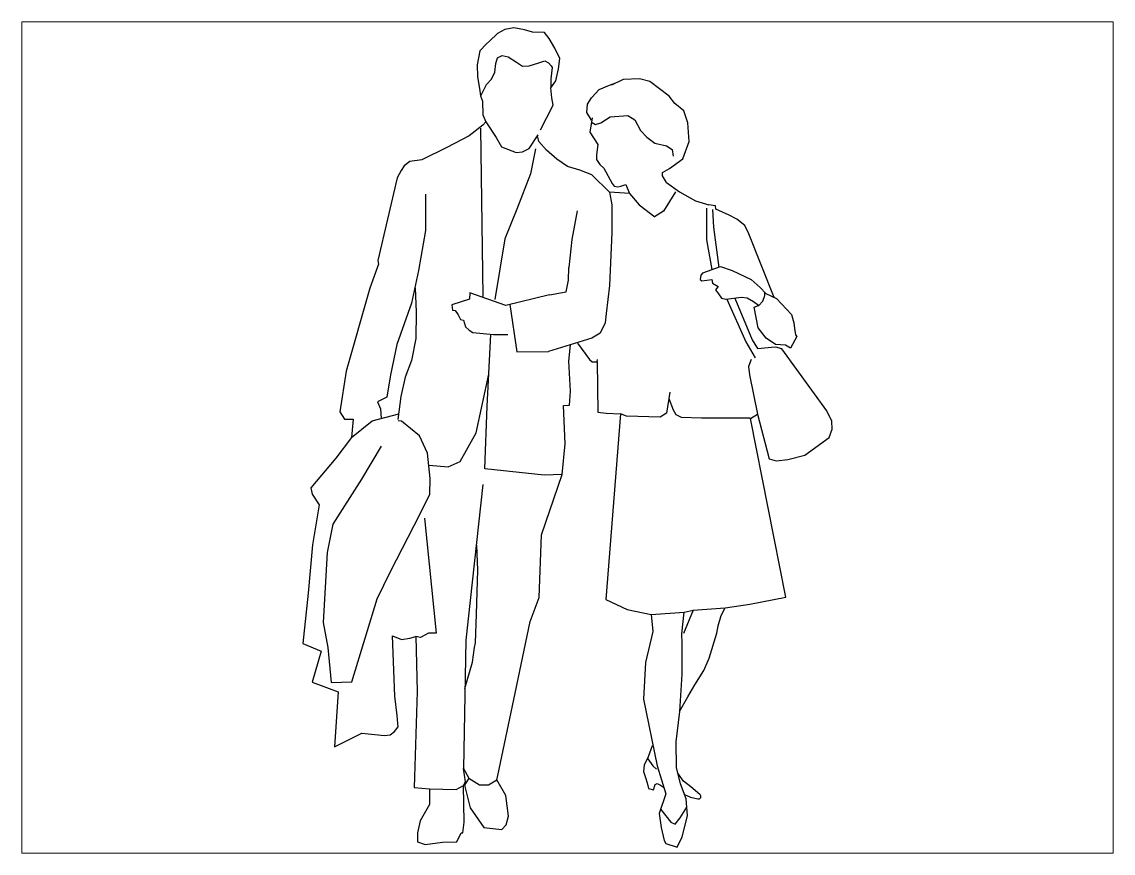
# Paper-space layout 'Layout1' of a CAD drawing. Header units: millimetres. Extents: x 1.05 to 9.45, y 0.8 to 7.2.
# The model-space entities are those that its viewports show. They can reach past a viewport. Long polylines and large blocks are cut down to what shows.
import ezdxf

# ---------------------------------------------------------------- set-up
doc = ezdxf.new("R2010")
doc.units = ezdxf.units.MM
doc.header["$MEASUREMENT"] = 0

# ---------------------------------------------------------------- blocks, each defined once
blk = doc.blocks.new('SYMBOL_Human_11_2D')
at = {"color": 0, "linetype": 'ByBlock'}
for p, q in [((-146.6, 1801.7), (-162.7, 1793)), ((-126.6, 1805.2), (-146.6, 1801.7)), ((-103.6, 1800.8), (-126.6, 1805.2)), ((-85.7, 1795.7), (-103.6, 1800.8)), ((-180.5, 1776.1), (-186.6, 1770.2)), ((-162.7, 1793), (-180.5, 1776.1)), ((-59.3, 1794.9), (-85.7, 1795.7)), ((-49.2, 1782), (-59.3, 1794.9)), ((-36.6, 1760.7), (-49.2, 1782)), ((-201.8, 1754.4), (-207.4, 1723.8)), ((-186.6, 1770.2), (-201.8, 1754.4)), ((-26.2, 1737.9), (-36.6, 1760.7)), ((-168.2, 1708.1), (-166, 1726.7)), ((-166, 1726.7), (-162.5, 1739.3)), ((-162.5, 1739.3), (-152.7, 1744.2)), ((-152.7, 1744.2), (-139.3, 1741.9)), ((-139.3, 1741.9), (-121.2, 1730.2)), ((-121.2, 1730.2), (-107.6, 1721.3)), ((-93.2, 1721.8), (-72.2, 1728.1)), ((-72.2, 1728.1), (-59.1, 1732.5)), ((-59.1, 1732.5), (-51.1, 1728.7)), ((-51.1, 1728.7), (-44.8, 1721.8)), ((-28.6, 1714.9), (-26.2, 1737.9)), ((-207.4, 1723.8), (-206.3, 1697.6)), ((-175.6, 1692.8), (-168.2, 1708.1)), ((-107.6, 1721.3), (-93.2, 1721.8)), ((-42.8, 1718.1), (-45.4, 1693.4)), ((-44.8, 1721.8), (-42.8, 1718.1)), ((-34.4, 1689.1), (-28.6, 1714.9)), ((-206.3, 1697.6), (-202.2, 1671.8)), ((-198.8, 1657.3), (-186.9, 1681)), ((-186.9, 1681), (-175.6, 1692.8)), ((-45.4, 1693.4), (-45.9, 1673.6)), ((-45.9, 1673.6), (-34.4, 1689.1)), ((60.1, 1669.9), (83.1, 1679.2)), ((83.1, 1679.2), (96.7, 1684.7)), ((113.2, 1691.7), (87.8, 1679.7)), ((148.8, 1693.2), (113.2, 1691.7)), ((171.6, 1687.1), (148.8, 1693.2)), ((213.9, 1654.9), (171.6, 1687.1)), ((-202.2, 1671.8), (-200.1, 1656)), ((-200.1, 1656), (-195.7, 1644.2)), ((-43.7, 1651.5), (-45.9, 1673.6)), ((43.9, 1651.7), (60.1, 1669.9)), ((226.7, 1638.9), (213.9, 1654.9)), ((-195.7, 1644.2), (-195.2, 1614.5)), ((-68.1, 1581.1), (-40.3, 1635.7)), ((-40.3, 1635.7), (-43.7, 1651.5)), ((33.6, 1619.6), (34.8, 1637.8)), ((34.8, 1637.8), (43.9, 1651.7)), ((246.2, 1623.1), (226.7, 1638.9)), ((-195.2, 1614.5), (-188.5, 1598.8)), ((43.7, 1602.4), (33.6, 1619.6)), ((45, 1607.8), (40.1, 1576.3)), ((63.9, 1596.4), (84.5, 1609.8)), ((123.4, 1613), (138.5, 1602.9)), ((255.2, 1597), (246.2, 1623.1)), ((-195, 1591.3), (-225.1, 1568.4)), ((-200, 1585), (-195.2, 1215.3)), ((-188.5, 1598.8), (-195, 1591.3)), ((-188.5, 1598.8), (-165.5, 1564.2)), ((43.4, 1598.1), (52.1, 1593)), ((52.1, 1593), (63.9, 1596.4)), ((138.5, 1602.9), (151.2, 1580)), ((258.1, 1555.9), (255.2, 1597)), ((-225.1, 1568.4), (-273.9, 1542.7)), ((-165.5, 1564.2), (-153.6, 1543.8)), ((-93.5, 1540), (-74.8, 1568)), ((-74.8, 1568), (-73.4, 1570.6)), ((-72.1, 1555.8), (-74.8, 1568)), ((40.1, 1576.3), (57.3, 1549)), ((151.2, 1580), (164.8, 1565.3)), ((164.8, 1565.3), (182.8, 1552.3)), ((-273.9, 1542.7), (-328.6, 1515.7)), ((-153.6, 1543.8), (-121.6, 1531.9)), ((-107.5, 1532.8), (-93.5, 1540)), ((-79.5, 1539.7), (-90.1, 1484.5)), ((-79.5, 1539.7), (-79.5, 1539.7)), ((-55.2, 1536.8), (-72.1, 1555.8)), ((-32.7, 1516.7), (-55.2, 1536.8)), ((57.3, 1549), (54.5, 1526.4)), ((182.8, 1552.3), (208.5, 1546.2)), ((208.5, 1546.2), (221, 1538)), ((221, 1538), (223, 1523.4)), ((244.2, 1517.4), (258.1, 1555.9)), ((-354.8, 1511.7), (-367.3, 1502.4)), ((-328.6, 1515.7), (-354.8, 1511.7)), ((-121.6, 1531.9), (-107.5, 1532.8)), ((-38.5, 1524.1), (-38.5, 1524.1)), ((-9, 1501.1), (-32.7, 1516.7)), ((54.5, 1526.4), (54.9, 1516.1)), ((54.9, 1516.1), (61.7, 1505)), ((214.6, 1496.6), (244.2, 1517.4)), ((-374.4, 1492), (-382.7, 1475.9)), ((-367.3, 1502.4), (-374.4, 1492)), ((18.2, 1492.7), (-9, 1501.1)), ((44.6, 1482.7), (18.2, 1492.7)), ((61.7, 1505), (70.5, 1497.5)), ((70.5, 1497.5), (89.1, 1463.5)), ((199.3, 1487.4), (214.6, 1496.6)), ((199.8, 1480.3), (199.3, 1487.4)), ((-382.7, 1475.9), (-425.6, 1294.2)), ((-90.1, 1484.5), (-119.9, 1407.5)), ((83.5, 1444.8), (44.6, 1482.7)), ((89.1, 1463.5), (93.7, 1458)), ((107.8, 1457.3), (118.7, 1461.2)), ((118.7, 1461.2), (127.2, 1441.8)), ((208.1, 1465.9), (199.8, 1480.3)), ((208.1, 1465.9), (236.8, 1445.1)), ((-320.8, 1440.1), (-320.7, 1360.4)), ((127.2, 1441.8), (83.5, 1444.8)), ((83.5, 1444.8), (87.9, 1416.5)), ((93.7, 1458), (101.4, 1456)), ((101.4, 1456), (107.8, 1457.3)), ((127.2, 1441.8), (148.6, 1416.8)), ((228, 1445.1), (201.6, 1402.7)), ((236.8, 1445.1), (272.1, 1425.7)), ((87.9, 1416.5), (88.2, 1355.7)), ((148.6, 1416.8), (182.6, 1390.6)), ((272.1, 1425.7), (301.5, 1416.6)), ((315.9, 1414.2), (301.5, 1416.6)), ((316.8, 1407.2), (315.9, 1414.2)), ((-119.9, 1407.5), (-146.8, 1341.8)), ((12.1, 1403.7), (0.3, 1340.7)), ((201.6, 1402.7), (182.2, 1390.4)), ((295.7, 1409), (296.1, 1339.6)), ((309.4, 1406.1), (311.2, 1368)), ((345.5, 1394.2), (316.8, 1407.2)), ((362.4, 1385.5), (345.5, 1394.2)), ((311.2, 1368), (323.2, 1279.3)), ((380.2, 1371.4), (362.4, 1385.5)), ((388.9, 1353.1), (380.2, 1371.4)), ((-320.7, 1360.4), (-336.1, 1272.4)), ((-146.8, 1341.8), (-168.6, 1208.7)), ((88.2, 1355.7), (82.9, 1239.5)), ((444.4, 1212.9), (388.9, 1353.1)), ((0.3, 1340.7), (-5.8, 1279.1)), ((296.1, 1339.6), (296.1, 1339.6)), ((296.1, 1339.6), (307.7, 1274.4)), ((-425.6, 1294.2), (-423.5, 1286.6)), ((-423.5, 1286.6), (-442.6, 1233.9)), ((-336.1, 1272.4), (-351.3, 1200.8)), ((288.1, 1267.2), (326.4, 1281.6)), ((326.4, 1281.6), (352.4, 1272.5)), ((352.4, 1272.5), (394.1, 1252.8)), ((283.3, 1262.1), (282, 1253)), ((282, 1253), (285.9, 1249.8)), ((288.1, 1267.2), (283.3, 1262.1)), ((285.9, 1249.8), (307.4, 1252.6)), ((307.4, 1252.6), (309.2, 1245)), ((394.1, 1252.8), (414.1, 1235.3)), ((-442.6, 1233.9), (-495, 1051.8)), ((-343, 1234.2), (-341.2, 1180.9)), ((-223.7, 1223.3), (-224.4, 1209.8)), ((-144.1, 1195.9), (-223.7, 1223.3)), ((82.9, 1239.5), (76, 1177.9)), ((309.2, 1245), (321.7, 1237.7)), ((321.7, 1237.7), (316, 1229.8)), ((316, 1229.8), (322.7, 1221)), ((414.1, 1235.3), (426.6, 1221.7)), ((423.8, 1217.4), (424.2, 1223.7)), ((426.6, 1221.7), (449.4, 1211.4)), ((-351.3, 1200.8), (-383.9, 1109.9)), ((-224.4, 1209.8), (-263, 1197.2)), ((-48.7, 1218.8), (-144.1, 1195.9)), ((-135.3, 1197.9), (-120.3, 1093.8)), ((322.7, 1221), (328.9, 1211.8)), ((328.9, 1211.8), (338.7, 1209.6)), ((338.7, 1209.6), (372.9, 1213.8)), ((340.4, 1209.4), (382.6, 1116)), ((358.2, 1211.6), (395.9, 1120.5)), ((372.9, 1213.8), (385.2, 1212.8)), ((385.2, 1212.8), (399, 1204.7)), ((399, 1204.7), (410, 1196.6)), ((410.3, 1195), (420, 1205.1)), ((420, 1205.1), (423.8, 1217.4)), ((423.8, 1217.4), (423.8, 1217.4)), ((449.4, 1211.4), (482.6, 1176)), ((-341.2, 1180.9), (-341.9, 1123)), ((-263, 1197.2), (-261.2, 1185.2)), ((-261.2, 1185.2), (-255.7, 1184.9)), ((-255.7, 1184.9), (-248.8, 1175.5)), ((-248.8, 1175.5), (-244, 1165.3)), ((76, 1177.9), (73.4, 1157.8)), ((400.4, 1192.4), (410.3, 1195.4)), ((409.5, 1146.6), (400.4, 1192.4)), ((410.3, 1195.4), (410.3, 1195)), ((482.6, 1176), (482.6, 1176.3)), ((482.6, 1176.3), (487.4, 1158)), ((-244, 1165.3), (-237.4, 1163.7)), ((-237.4, 1163.7), (-233.2, 1149.1)), ((73.4, 1157.8), (62.3, 1134.7)), ((487.4, 1158), (489.5, 1145.3)), ((-233.2, 1149.1), (-224.9, 1141.6)), ((-224.9, 1141.6), (-216.5, 1136.6)), ((-216.5, 1136.6), (-171.3, 1132.3)), ((-185.7, 974.4), (-177.1, 1132.1)), ((-171.3, 1132.3), (-140.2, 1132.4)), ((62.3, 1134.7), (44.1, 1124.1)), ((427.3, 1123.8), (409.5, 1146.6)), ((494, 1127.8), (480.1, 1102.2)), ((489.5, 1145.3), (491.4, 1131.5)), ((491.4, 1131.5), (494, 1127.8)), ((-383.9, 1109.9), (-397.6, 1043.2)), ((-341.9, 1123), (-351.4, 1074.7)), ((44.1, 1124.1), (-50.8, 1094.5)), ((-6.4, 1073.3), (-2.2, 1109.6)), ((13, 1113.2), (39.6, 1077.2)), ((382.6, 1116), (402.6, 1080.5)), ((395.9, 1120.5), (407.7, 1101.3)), ((407.7, 1101.3), (447, 1104.9)), ((447.7, 1109.9), (427.3, 1123.8)), ((469.6, 1108.7), (447.7, 1109.9)), ((461.1, 1100.4), (448.1, 1104.2)), ((480.1, 1102.2), (469.6, 1108.7)), ((-120.3, 1093.8), (-50.8, 1094.5)), ((560.4, 964.5), (461.1, 1100.4)), ((-351.4, 1074.7), (-365.6, 1038.3)), ((-2.2, 1007.8), (-6.4, 1073.3)), ((39.6, 1077.2), (45.1, 1072)), ((45.1, 1072), (56.3, 1071.8)), ((56.3, 1071.8), (56.7, 1077.5)), ((56.3, 1071.8), (57.5, 961.5)), ((394.2, 1076.9), (388, 1061.5)), ((388, 1061.5), (390.4, 1043.2)), ((-495, 1051.8), (-508.5, 962.4)), ((-495, 1051.8), (-495, 1051.8)), ((-397.6, 1043.2), (-405.8, 994.5)), ((-365.6, 1038.3), (-374.7, 996.2)), ((-209.3, 916.1), (-181.4, 1044.8)), ((390.4, 1043.2), (408.2, 957.3)), ((-4.6, 977), (-2.2, 1007.8)), ((-405.8, 994.5), (-425.7, 983.9)), ((-425.7, 983.9), (-419.5, 969.1)), ((-374.7, 996.2), (-381.3, 945.7)), ((215.7, 1005.6), (208.6, 959.7)), ((213.6, 991.4), (222.6, 967)), ((-508.5, 962.4), (-498.6, 946.2)), ((-419.5, 969.1), (-418.1, 947.7)), ((-190.4, 837.4), (-185.7, 974.4)), ((-17.8, 976.3), (-4.6, 977)), ((-14.2, 891.9), (-17.8, 976.3)), ((-17.8, 976.3), (-17.8, 976.3)), ((57.5, 961.5), (75.9, 959.1)), ((75.9, 959.1), (107.2, 957.9)), ((208.6, 959.7), (194.5, 950.9)), ((222.6, 967), (229, 956.7)), ((570.8, 941.7), (560.4, 964.5)), ((-498.6, 946.2), (-479.2, 946.4)), ((-479.2, 946.4), (-482.9, 906.1)), ((-482.9, 906.1), (-437.6, 942.7)), ((-437.6, 942.7), (-379.1, 957.6)), ((-373.2, 942), (-380.7, 942.3)), ((-333.5, 909.9), (-373.2, 942)), ((107.2, 957.9), (75.4, 550.2)), ((120.4, 952.6), (107.2, 957.9)), ((194.5, 950.9), (120.4, 952.6)), ((229, 956.7), (240.5, 950.3)), ((240.5, 950.3), (285.4, 949.1)), ((285.4, 949.1), (331.5, 949.1)), ((331.5, 949.1), (391.7, 949.1)), ((392.3, 947.8), (408.2, 957.3)), ((469.8, 555.8), (392.3, 947.8)), ((408.2, 957.3), (433.7, 859.2)), ((571.6, 924.3), (570.8, 941.7)), ((-244.6, 853.3), (-209.3, 916.1)), ((564.9, 906), (571.6, 924.3)), ((-482.9, 906.1), (-517.4, 860.3)), ((-418.1, 886.7), (-461.4, 814.2)), ((-316, 871.4), (-333.5, 909.9)), ((-20.9, 824.5), (-14.2, 891.9)), ((511.8, 867), (564.9, 906)), ((-310.1, 815.7), (-316, 871.4)), ((474.9, 857.6), (511.8, 867)), ((524.3, 876.3), (524.3, 876.3)), ((-517.4, 860.3), (-572.2, 795.7)), ((-312.8, 845.1), (-271.2, 841.9)), ((-271.2, 841.9), (-244.6, 853.3)), ((433.7, 859.2), (448.8, 854.8)), ((448.8, 854.8), (474.9, 857.6)), ((-311, 781.9), (-310.1, 815.7)), ((-60.6, 823.1), (-190.4, 837.4)), ((-66.3, 692.1), (-20.9, 824.5)), ((-20.9, 824.5), (-60.6, 823.1)), ((-572.2, 795.7), (-569.6, 781.9)), ((-461.4, 814.2), (-524.1, 715.7)), ((-194.6, 802.9), (-232.3, 461.1)), ((-569.6, 781.9), (-554.2, 758.5)), ((-332.5, 738.4), (-311, 781.9)), ((-554.2, 758.5), (-568.5, 670.3)), ((-397.6, 611.8), (-332.5, 738.4)), ((-322.7, 729.1), (-297.3, 476.7)), ((-524.1, 715.7), (-536.3, 653.8)), ((-71.5, 554.7), (-66.3, 692.1)), ((-568.5, 670.3), (-578.4, 564.2)), ((-536.3, 653.8), (-545.2, 500.2)), ((-205.6, 614.6), (-207.9, 669.4)), ((-426.5, 551.7), (-397.6, 611.8)), ((-208.8, 517.8), (-205.6, 614.6)), ((-578.4, 564.2), (-589.7, 453.6)), ((-482.7, 369.8), (-426.5, 551.7)), ((-91, 502.3), (-71.5, 554.7)), ((391.4, 539.9), (469.8, 555.8)), ((75.4, 550.2), (121.8, 528.1)), ((121.8, 528.1), (174.6, 517.2)), ((267.1, 526.6), (336.7, 532)), ((328.2, 515.3), (336.7, 532)), ((336.7, 532), (391.4, 539.9)), ((-211.1, 455.4), (-208.8, 517.8)), ((174.6, 517.2), (247.1, 522.7)), ((174.6, 517.2), (178.1, 479.8)), ((241.9, 475), (247.1, 522.7)), ((267.1, 526.6), (245.6, 475.7)), ((247.1, 522.7), (267.1, 526.6)), ((321.3, 492.5), (328.2, 515.3)), ((-545.2, 500.2), (-534.8, 444.7)), ((-123.6, 344.5), (-91, 502.3)), ((178.1, 479.8), (162.3, 412.1)), ((178.1, 479.8), (178.1, 479.8)), ((318.8, 476.1), (321.3, 492.5)), ((-388.1, 338.2), (-393, 470.7)), ((-393, 470.7), (-373.1, 462.7)), ((-373.1, 462.7), (-354.8, 465.5)), ((-354.8, 465.5), (-341.8, 469)), ((-332, 466.9), (-341.8, 469)), ((-341.8, 469), (-339.2, 348.6)), ((-314.2, 476.3), (-332, 466.9)), ((-297.3, 476.7), (-314.2, 476.3)), ((-232.3, 461.1), (-237.2, 179.1)), ((-213.3, 444.8), (-211.1, 455.4)), ((242.9, 454.8), (241.9, 475)), ((302, 421.3), (318.8, 476.1)), ((-589.7, 453.6), (-550, 436.8)), ((-550, 436.8), (-569.1, 368.7)), ((-534.8, 444.7), (-534.8, 444.7)), ((-534.8, 444.7), (-527.4, 367.9)), ((-217.3, 412.8), (-213.3, 444.8)), ((242.8, 386.6), (242.9, 454.8)), ((-234.3, 355), (-217.3, 412.8)), ((162.3, 412.1), (157.9, 331.3)), ((290.3, 394.6), (302, 421.3)), ((237.6, 304.6), (242.8, 386.6)), ((270.2, 362.9), (290.3, 394.6)), ((-569.1, 368.7), (-512.3, 347.7)), ((-527.4, 367.9), (-482.7, 369.8)), ((-527.4, 367.9), (-527.4, 367.9)), ((254.8, 336.4), (270.2, 362.9)), ((-512.3, 347.7), (-520.4, 226.6)), ((-383.1, 295.5), (-388.1, 338.2)), ((-339.2, 348.6), (-345.9, 137.3)), ((-162, 163.7), (-123.6, 344.5)), ((237.1, 304.2), (254.8, 336.4)), ((157.9, 331.3), (187.8, 185.2)), ((-381.1, 278.4), (-383.1, 295.5)), ((229.6, 237.7), (237.6, 304.6)), ((-389, 260.6), (-381, 270.9)), ((-381, 270.9), (-381.1, 278.4)), ((-520.4, 226.6), (-460.2, 257.2)), ((-460.2, 257.2), (-410.9, 251.7)), ((-410.9, 251.7), (-398.4, 253.6)), ((-398.4, 253.6), (-389, 260.6)), ((176.8, 228.8), (167.7, 204.8)), ((176.8, 228.8), (176.8, 228.8)), ((230.2, 181.8), (229.6, 237.7)), ((167.7, 204.8), (159.4, 187)), ((167.1, 200.3), (177.9, 185.3)), ((-232.9, 149.9), (-237.2, 179.1)), ((-237.2, 179.1), (-225.5, 158.3)), ((159.4, 187), (157.8, 173)), ((157.8, 173), (161.4, 162.1)), ((177.9, 185.3), (186.2, 178.2)), ((187.8, 185.2), (207.1, 123.5)), ((238.8, 145.9), (230.2, 181.8)), ((245.2, 151.7), (233.3, 169.3)), ((-237.1, 141.8), (-232.9, 149.9)), ((-225.5, 158.3), (-235.4, 142.6)), ((-225.5, 158.3), (-202.1, 143.3)), ((-182.3, 143.3), (-164.1, 154.7)), ((-164.1, 154.7), (-162, 163.7)), ((-144.4, 119.9), (-164.1, 154.7)), ((161.4, 162.1), (165.7, 147.9)), ((165.7, 147.9), (168.4, 135.3)), ((179.8, 132.3), (183.7, 144.5)), ((183.7, 144.5), (187.9, 146.3)), ((187.9, 146.3), (195.2, 142.6)), ((251.2, 113), (238.8, 145.9)), ((261.6, 139.3), (245.2, 151.7)), ((245.2, 151.7), (245.2, 151.7)), ((-345.9, 137.3), (-312.1, 134.8)), ((-312.1, 134.8), (-311.8, 100.6)), ((-312.1, 134.8), (-253.7, 133)), ((-253.7, 133), (-237.1, 141.8)), ((-236.1, 61.3), (-237.1, 141.8)), ((-235.4, 142.6), (-222.5, 93.2)), ((-202.1, 143.3), (-182.3, 143.3)), ((-138.3, 74.6), (-144.4, 119.9)), ((168.4, 135.3), (179.8, 132.3)), ((207.1, 123.5), (192.5, 80.4)), ((195.2, 142.6), (202, 138.6)), ((247.8, 122.3), (260.8, 116.7)), ((281.4, 122.3), (261.6, 139.3)), ((-311.8, 100.6), (-332.6, 64.8)), ((254.6, 75.2), (251.2, 113)), ((260.8, 116.7), (277.1, 112.6)), ((-222.5, 93.2), (-192.9, 49.6)), ((-143.4, 55.4), (-138.3, 74.6)), ((192.5, 80.4), (196.8, 49.7)), ((195.7, 89.7), (217.6, 61.8)), ((238.3, 71.1), (252.7, 94.8)), ((242.9, 29.2), (254.6, 75.2)), ((-332.6, 64.8), (-338.5, 37.8)), ((-238.5, 38.3), (-236.1, 61.3)), ((-192.9, 49.6), (-153, 45.1)), ((-153, 45.1), (-143.4, 55.4)), ((196.8, 49.7), (202.8, 21.3)), ((217.6, 61.8), (227.2, 56.8)), ((227.2, 56.8), (238.3, 71.1)), ((-338.5, 37.8), (-338.6, 18.5)), ((-251.9, 18.3), (-242.6, 38)), ((-242.6, 38), (-238.5, 38.3)), ((231.8, 6.7), (242.9, 29.2)), ((-338.6, 18.5), (-321.6, 12.2)), ((-321.6, 12.2), (-283.3, 17.7)), ((-283.3, 17.7), (-251.9, 18.3)), ((202.8, 21.3), (206.5, 14.5)), ((206.5, 14.5), (231.8, 6.7))]:
    blk.add_line(p, q, dxfattribs=at)
blk.add_line((84.5, 1609.8), (123.4, 1613))
blk.add_lwpolyline([(-48.7, 1218.8), (-11.6, 1225.8), (-6.5, 1251.1), (-5.8, 1279.1)])
blk.add_arc((278.4, 117.8), 5.37, 255.8405, 56.7514, dxfattribs=at)

msp = doc.modelspace()

# ---------------------------------------------------------------- block references
msp.add_blockref('SYMBOL_Human_11_2D', (0, 0))

psp = doc.layouts.get("Layout1")

# ---------------------------------------------------------------- viewports
at = {"layer": '0'}
psp.add_viewport(center=(5.25, 4), size=(8.4, 6.4), view_center_point=(-9.0353, 905.9416), view_height=1824.917965, dxfattribs=at)

doc.saveas('drawing.dxf')
